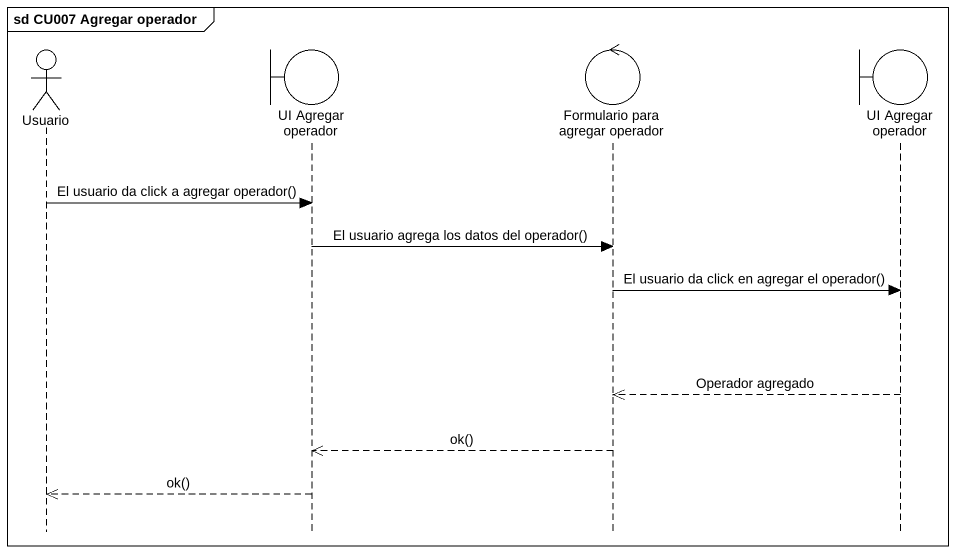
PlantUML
@startuml
mainframe sd CU007 Agregar operador
hide footbox
actor Usuario
boundary "UI Agregar operador" as UI_Agregar_operador
control "Formulario para agregar operador" as Formulario_para_agregar
boundary "UI Agregar operador" as UI_Agregar_operador_2

Usuario -> UI_Agregar_operador : El usuario da click a agregar operador()
UI_Agregar_operador -> Formulario_para_agregar : El usuario agrega los datos del operador()
Formulario_para_agregar -> UI_Agregar_operador_2 : El usuario da click en agregar el operador()
UI_Agregar_operador_2 -->> Formulario_para_agregar : Operador agregado
Formulario_para_agregar -->> UI_Agregar_operador : ok()
UI_Agregar_operador -->> Usuario : ok()
@enduml
